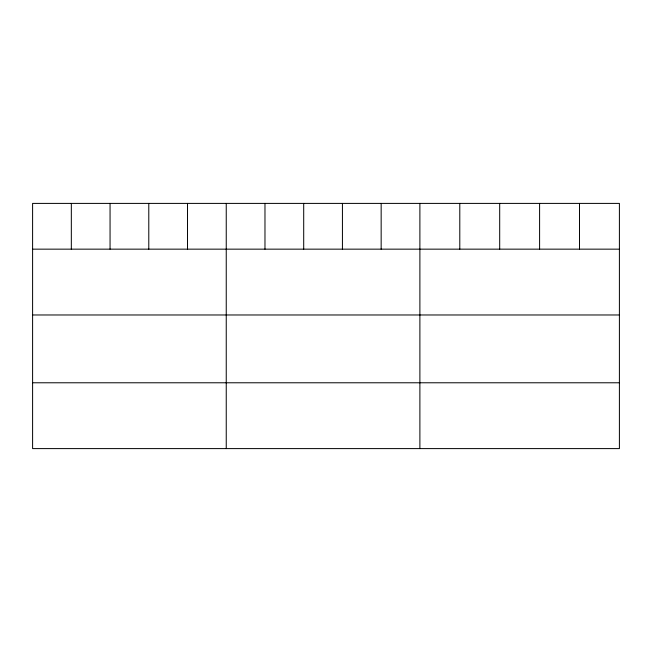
<?xml version="1.0" encoding="UTF-8"?>
<svg xmlns="http://www.w3.org/2000/svg" width="652" height="652" viewBox="0 0 652 652"><rect width="100%" height="100%" fill="white"/><g stroke="black" fill="none" stroke-linecap="round" stroke-linejoin="round"><path stroke-width="0.98" d="M619.4 249.154L619.4 448.6L32.6 448.6L32.6 203.4L619.4 203.4L619.4 249.154L32.6 249.154M32.6 314.973L619.4 314.973M32.6 382.781L619.4 382.781M579.498 203.4L579.498 249.154M539.595 203.4L539.595 249.154M499.693 203.4L499.693 249.154M459.79 203.4L459.79 249.154M419.888 203.4L419.888 448.6M381.159 203.4L381.159 249.154M342.43 203.4L342.43 249.154M303.702 203.4L303.702 249.154M264.973 203.4L264.973 249.154M226.244 203.4L226.244 448.6M187.515 203.4L187.515 249.154M148.786 203.4L148.786 249.154M110.058 203.4L110.058 249.154M71.329 203.4L71.329 249.154"/></g></svg>
